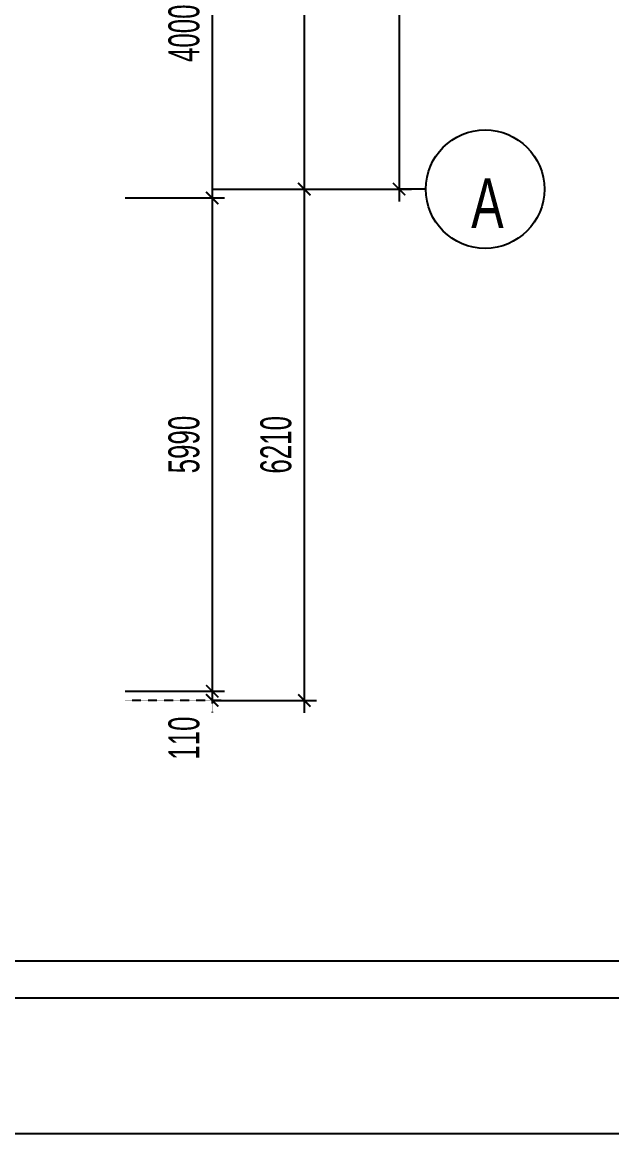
# Model space of a CAD drawing. Extents: x 195594 to 457145, y -254194 to -165094.
# Drawn here: x 280695 to 287849, y -254194 to -240695 of the extents above; entities that cross this region are included whole.
import ezdxf

# ---------------------------------------------------------------- set-up
doc = ezdxf.new("R2010")
doc.units = 0
doc.header["$LTSCALE"] = 0.5
doc.header["$MEASUREMENT"] = 0
doc.linetypes.add('HIDDEN', pattern=[0.375, 0.25, -0.125])
doc.layers.get('0').update_dxf_attribs({"linetype": 'CONTINUOUS'})
doc.layers.get('Defpoints').update_dxf_attribs({"linetype": 'CONTINUOUS'})
for name, color, linetype in [('CDC -TEXT KHUNG', 7, 'CONTINUOUS'), ('CDC-KHUNGTEN', 7, 'CONTINUOUS'), ('CDC.02.DIM', 1, 'CONTINUOUS'), ('CDC.04.HIDDEN', 8, 'HIDDEN'), ('CDC.06.TEXT', 2, 'CONTINUOUS'), ('CDC.10.HATCH', 9, 'CONTINUOUS'), ('CDC.11.NOTE', 8, 'CONTINUOUS'), ('CDC.14.STEELNUM', 9, 'CONTINUOUS')]:
    doc.layers.add(name, color=color, linetype=linetype)
doc.layers.add('Tpl_Bound', color=1, linetype='CONTINUOUS', plot=False)
doc.styles.add('ARIAL', font='arial.ttf', dxfattribs={"width": 0.6})
doc.dimstyles.new('150', dxfattribs={"dimscale": 150, "dimtxt": 2.5, "dimasz": 1, "dimexe": 1, "dimexo": 0, "dimgap": 1, "dimtad": 1, "dimdec": 0, "dimdsep": 46, "dimtxsty": 'ARIAL', "dimblk": 'ARCHTICK', "dimcen": 1, "dimdle": 1, "dimclrd": 1, "dimclre": 1, "dimclrt": 2, "dimadec": 0, "dimazin": 0, "dimtfac": 0.00072, "dimtdec": 0, "dimtix": 1, "dimtmove": 2, "dimatfit": 3, "dimldrblk": 'ARCHTICK', "dimfxl": 1, "dimtolj": 1, "dimarcsym": 0})

# ---------------------------------------------------------------- blocks, each defined once
blk = doc.blocks.new('_ARCHTICK')
at = {"color": 0, "linetype": 'ByBlock', "const_width": 0.15}
blk.add_lwpolyline([(-0.5, -0.5), (0.5, 0.5)], dxfattribs=at)
blk = doc.blocks.new('*D221')
at = {"layer": 'CDC.02.DIM', "color": 1, "lineweight": -2, "transparency": 16777216}
for p, q in [((285269, -174472), (285269, -242872)), ((283000, -174622), (285419, -174622)), ((283000, -242722), (285419, -242722))]:
    blk.add_line(p, q, dxfattribs=at)
at = {"layer": 'Defpoints', "color": 0, "transparency": 16777216}
for p in [(283000, -174622), (283000, -242722), (285269, -242722)]:
    blk.add_point(p, dxfattribs=at)
at = {"layer": 'CDC.02.DIM', "color": 1, "lineweight": -2, "transparency": 16777216, "xscale": 150, "yscale": 150, "zscale": 150}
for p, rotation in [((285269, -174622), 90), ((285269, -242722), 270)]:
    blk.add_blockref('_ARCHTICK', p, dxfattribs=dict(at, rotation=rotation))
at = {"layer": 'CDC.02.DIM', "color": 2, "transparency": 16777216, "insert": (284928, -208672), "char_height": 375, "attachment_point": 5, "rotation": 90, "style": 'ARIAL'}
blk.add_mtext('\\A1;68100', dxfattribs=at)
blk = doc.blocks.new('*D288')
at = {"layer": 'CDC.02.DIM', "color": 1, "lineweight": -2, "transparency": 16777216}
for p, q in [((283000, -242679), (283000, -248969)), ((281944, -242829), (283150, -242829)), ((281944, -248819), (283150, -248819))]:
    blk.add_line(p, q, dxfattribs=at)
at = {"layer": 'Defpoints', "color": 0, "transparency": 16777216}
for p in [(281944, -242829), (281944, -248819), (283000, -248819)]:
    blk.add_point(p, dxfattribs=at)
at = {"layer": 'CDC.02.DIM', "color": 1, "lineweight": -2, "transparency": 16777216, "xscale": 150, "yscale": 150, "zscale": 150}
for p, rotation in [((283000, -242829), 90), ((283000, -248819), 270)]:
    blk.add_blockref('_ARCHTICK', p, dxfattribs=dict(at, rotation=rotation))
at = {"layer": 'CDC.02.DIM', "color": 2, "transparency": 16777216, "insert": (282659, -245824), "char_height": 375, "attachment_point": 5, "rotation": 90, "style": 'ARIAL'}
blk.add_mtext('\\A1;5990', dxfattribs=at)
blk = doc.blocks.new('*D289')
at = {"layer": 'CDC.04.HIDDEN', "color": 1, "lineweight": -2, "transparency": 16777216}
for p, q in [((283000, -248819), (283000, -248669)), ((281944, -248819), (283150, -248819)), ((283000, -248819), (283000, -248929)), ((281944, -248929), (283150, -248929)), ((283000, -248929), (283000, -249079))]:
    blk.add_line(p, q, dxfattribs=at)
at = {"layer": 'Defpoints', "color": 0, "transparency": 16777216}
for p in [(281944, -248819), (281944, -248929), (283000, -248929)]:
    blk.add_point(p, dxfattribs=at)
at = {"layer": 'CDC.04.HIDDEN', "color": 1, "lineweight": -2, "transparency": 16777216, "xscale": 150, "yscale": 150, "zscale": 150}
for p, rotation in [((283000, -248819), 270), ((283000, -248929), 90)]:
    blk.add_blockref('_ARCHTICK', p, dxfattribs=dict(at, rotation=rotation))
at = {"layer": 'CDC.04.HIDDEN', "color": 2, "transparency": 16777216, "insert": (282659, -249389), "char_height": 375, "attachment_point": 5, "rotation": 90, "style": 'ARIAL'}
blk.add_mtext('\\A1;110', dxfattribs=at)
blk = doc.blocks.new('*D290')
at = {"layer": 'CDC.02.DIM', "color": 1, "lineweight": -2, "transparency": 16777216}
for p, q in [((283000, -238679), (283000, -242979)), ((281944, -238829), (283150, -238829)), ((281944, -242829), (283150, -242829))]:
    blk.add_line(p, q, dxfattribs=at)
at = {"layer": 'Defpoints', "color": 0, "transparency": 16777216}
for p in [(281944, -238829), (281944, -242829), (283000, -242829)]:
    blk.add_point(p, dxfattribs=at)
at = {"layer": 'CDC.02.DIM', "color": 1, "lineweight": -2, "transparency": 16777216, "xscale": 150, "yscale": 150, "zscale": 150}
for p, rotation in [((283000, -238829), 90), ((283000, -242829), 270)]:
    blk.add_blockref('_ARCHTICK', p, dxfattribs=dict(at, rotation=rotation))
at = {"layer": 'CDC.02.DIM', "color": 2, "transparency": 16777216, "insert": (282659, -240829), "char_height": 375, "attachment_point": 5, "rotation": 90, "style": 'ARIAL'}
blk.add_mtext('\\A1;4000', dxfattribs=at)
blk = doc.blocks.new('*D307')
at = {"layer": 'CDC.02.DIM', "color": 1, "lineweight": -2, "transparency": 16777216}
for p, q in [((284117, -234572), (284117, -242872)), ((283000, -234722), (284267, -234722)), ((283000, -242722), (284267, -242722))]:
    blk.add_line(p, q, dxfattribs=at)
at = {"layer": 'Defpoints', "color": 0, "transparency": 16777216}
for p in [(283000, -234722), (283000, -242722), (284117, -242722)]:
    blk.add_point(p, dxfattribs=at)
at = {"layer": 'CDC.02.DIM', "color": 1, "lineweight": -2, "transparency": 16777216, "xscale": 150, "yscale": 150, "zscale": 150}
for p, rotation in [((284117, -234722), 90), ((284117, -242722), 270)]:
    blk.add_blockref('_ARCHTICK', p, dxfattribs=dict(at, rotation=rotation))
at = {"layer": 'CDC.02.DIM', "color": 2, "transparency": 16777216, "insert": (283775, -238722), "char_height": 375, "attachment_point": 5, "rotation": 90, "style": 'ARIAL'}
blk.add_mtext('\\A1;8000', dxfattribs=at)
blk = doc.blocks.new('*D347')
at = {"layer": 'CDC.14.STEELNUM', "color": 1, "lineweight": -2, "transparency": 16777216}
for p, q in [((284117, -242572), (284117, -249082)), ((283000, -242722), (284267, -242722)), ((283000, -248932), (284267, -248932))]:
    blk.add_line(p, q, dxfattribs=at)
at = {"layer": 'Defpoints', "color": 0, "transparency": 16777216}
for p in [(283000, -242722), (283000, -248932), (284117, -248932)]:
    blk.add_point(p, dxfattribs=at)
at = {"layer": 'CDC.14.STEELNUM', "color": 1, "lineweight": -2, "transparency": 16777216, "xscale": 150, "yscale": 150, "zscale": 150}
for p, rotation in [((284117, -242722), 90), ((284117, -248932), 270)]:
    blk.add_blockref('_ARCHTICK', p, dxfattribs=dict(at, rotation=rotation))
at = {"layer": 'CDC.14.STEELNUM', "color": 2, "transparency": 16777216, "insert": (283775, -245827), "char_height": 375, "attachment_point": 5, "rotation": 90, "style": 'ARIAL'}
blk.add_mtext('\\A1;6210', dxfattribs=at)
blk = doc.blocks.new('Khung tên chuẩn')
at = {"layer": 'CDC-KHUNGTEN'}
blk.add_lwpolyline([(30654.1, -246308.6), (30654.1, -189708.6), (-40445.9, -189708.6), (-40445.9, -246308.6)], close=True, dxfattribs=at)
at = {"layer": 'CDC.10.HATCH', "color": 8}
blk.add_lwpolyline([(-40745.9, -246608.6), (38754.1, -246608.6), (38754.1, -189408.6), (-40745.9, -189408.6)], close=True, dxfattribs=at)
at = {"layer": 'Defpoints', "color": 1}
blk.add_lwpolyline([(-44245.9, -247708.6), (-44245.9, -188308.6), (39854.1, -188308.6), (39854.1, -247708.6), (-44245.9, -247708.6)], close=True, dxfattribs=at)

msp = doc.modelspace()

# ---------------------------------------------------------------- linework, layer by layer
at = {"layer": 'CDC.11.NOTE'}
msp.add_line((285592.6, -242722), (285269.5, -242722), dxfattribs=at)
msp.add_circle((286311.9, -242722), 719.3, dxfattribs=at)
at = {"layer": 'Tpl_Bound', "color": 1}
msp.add_lwpolyline([(195594.3, -254193.8), (195594.3, -165093.8), (321744.3, -165093.8), (321744.3, -254193.8)], close=True, dxfattribs=at)

# ---------------------------------------------------------------- block references
at = {"layer": 'CDC -TEXT KHUNG', "color": 7, "xscale": 1.500000000771252, "yscale": 1.500000000771252, "zscale": 1.500000000771252}
msp.add_blockref('Khung tên chuẩn', (261963.1, 117369.1), dxfattribs=at)

# ---------------------------------------------------------------- texts
at = {"layer": 'CDC.06.TEXT', "insert": (286340.4, -243193), "char_height": 602.851, "width": 560.217, "attachment_point": 8, "line_spacing_factor": 0.938532}
msp.add_mtext('{\\fArial|b0|i0|c0|p34;\\W0.7;A}', dxfattribs=at)

# ---------------------------------------------------------------- dimensions: what is measured, and where the dimension line sits
at = {"layer": 'CDC.02.DIM'}
for base, p1, p2, picture, middle in [((285269.5, -242722), (283000.3, -174622), (283000.3, -242722), '*D221', (284928, -208672)), ((284116.9, -242722), (283000.3, -234722), (283000.3, -242722), '*D307', (283775.5, -238722)), ((283000.3, -242829.1), (281944.4, -238829.3), (281944.4, -242829.1), '*D290', (282658.8, -240829.2)), ((283000.3, -248819), (281944.4, -242829.1), (281944.4, -248819), '*D288', (282658.8, -245824.1))]:
    dim = msp.add_linear_dim(base=base, p1=p1, p2=p2, angle=90, dimstyle='150', dxfattribs=at)
    dim.commit()
    dim.dimension.update_dxf_attribs({"geometry": picture, "text_midpoint": middle})
at = {"layer": 'CDC.04.HIDDEN'}
dim = msp.add_linear_dim(base=(283000.3, -248929), p1=(281944.4, -248819), p2=(281944.4, -248929), angle=90, dimstyle='150', dxfattribs=at)
dim.commit()
dim.dimension.update_dxf_attribs({"geometry": '*D289', "text_midpoint": (282658.8, -249388.8), "dimtype": 160})
at = {"layer": 'CDC.14.STEELNUM'}
dim = msp.add_linear_dim(base=(284116.9, -248932), p1=(283000.3, -242722), p2=(283000.3, -248932), angle=90, dimstyle='150', dxfattribs=at)
dim.commit()
dim.dimension.update_dxf_attribs({"geometry": '*D347', "text_midpoint": (283775.5, -245827)})

doc.saveas('drawing.dxf')
